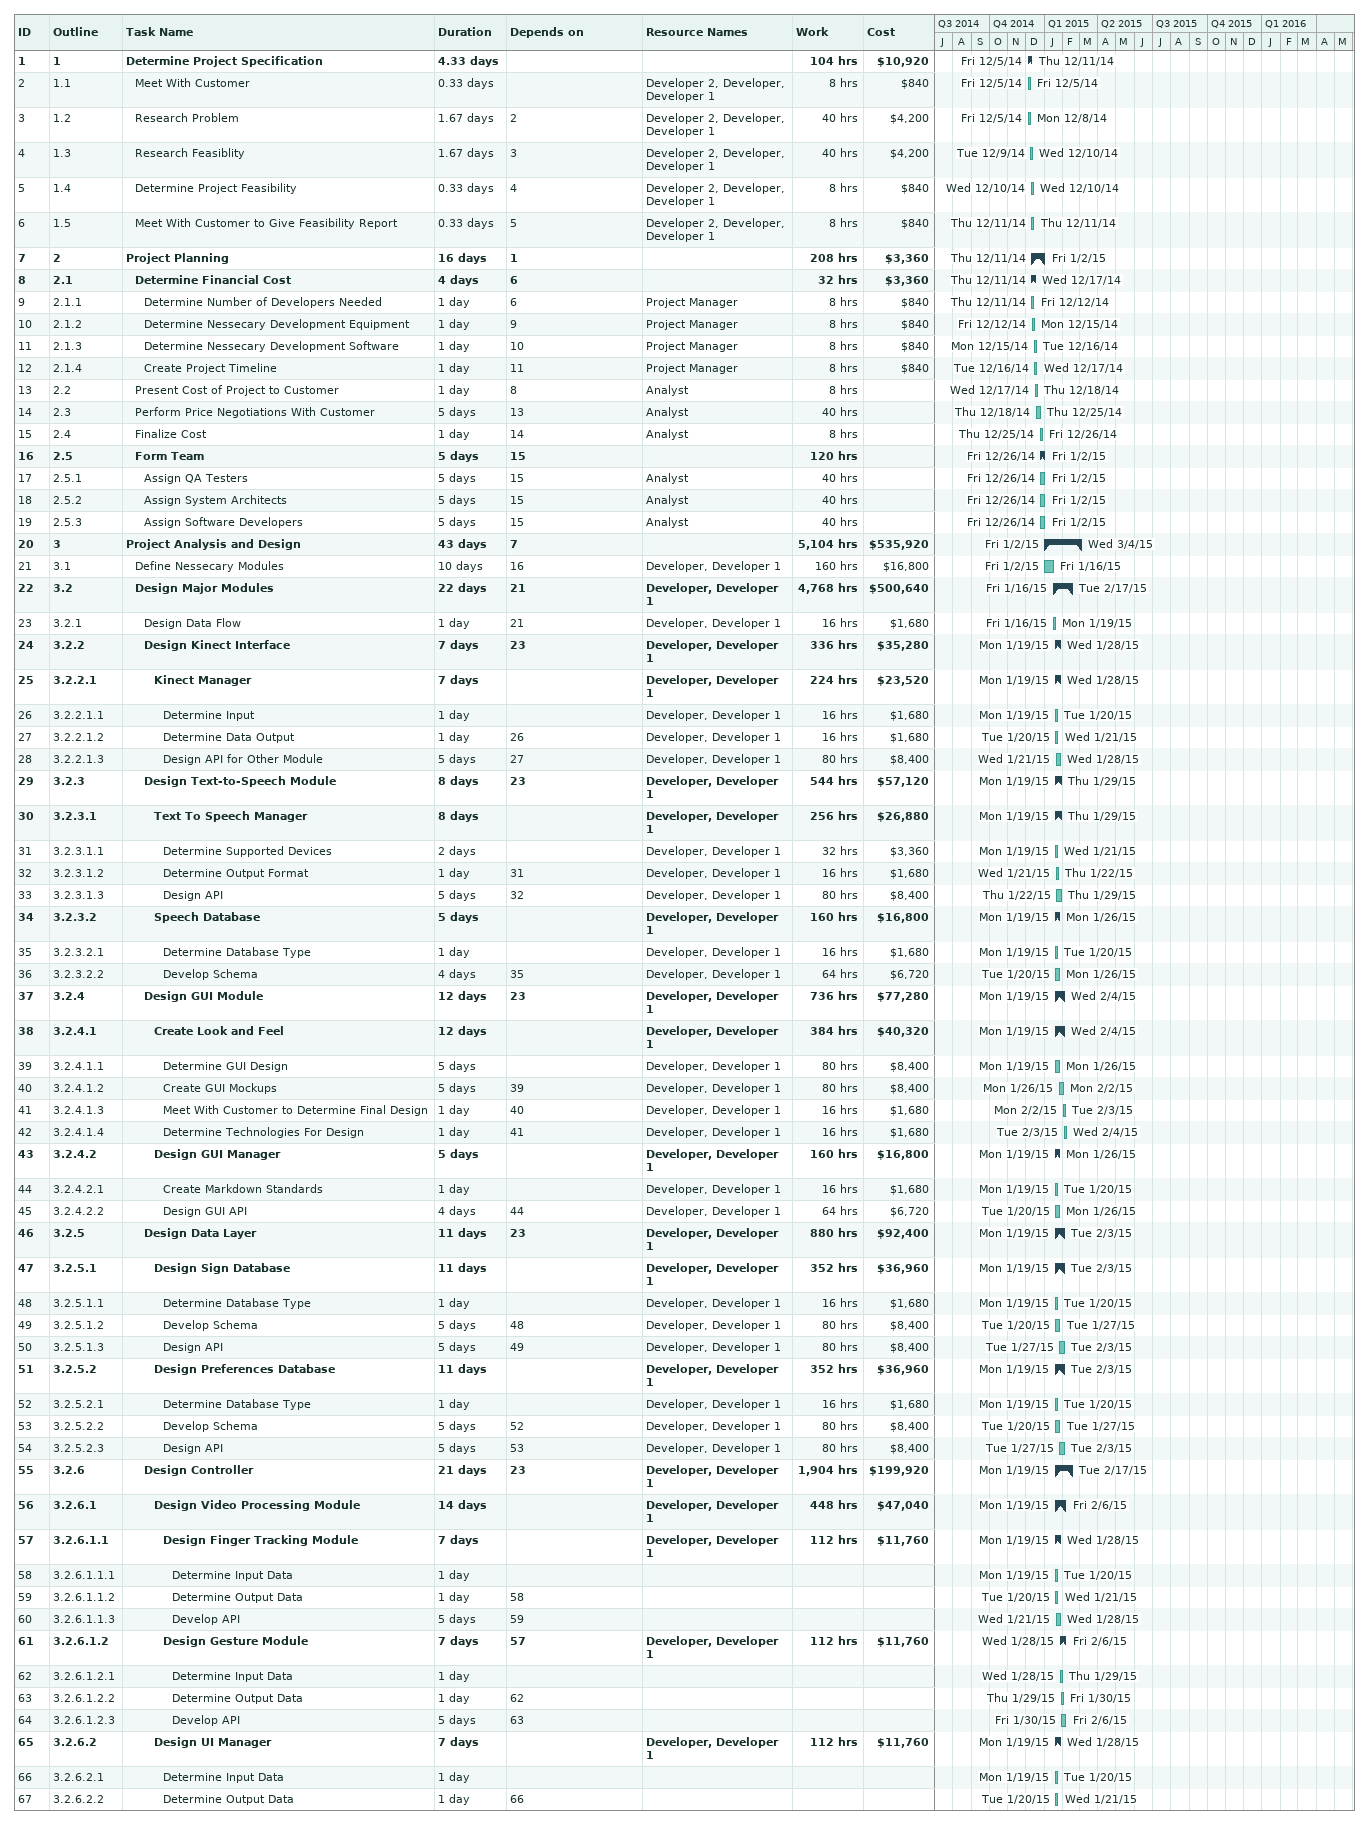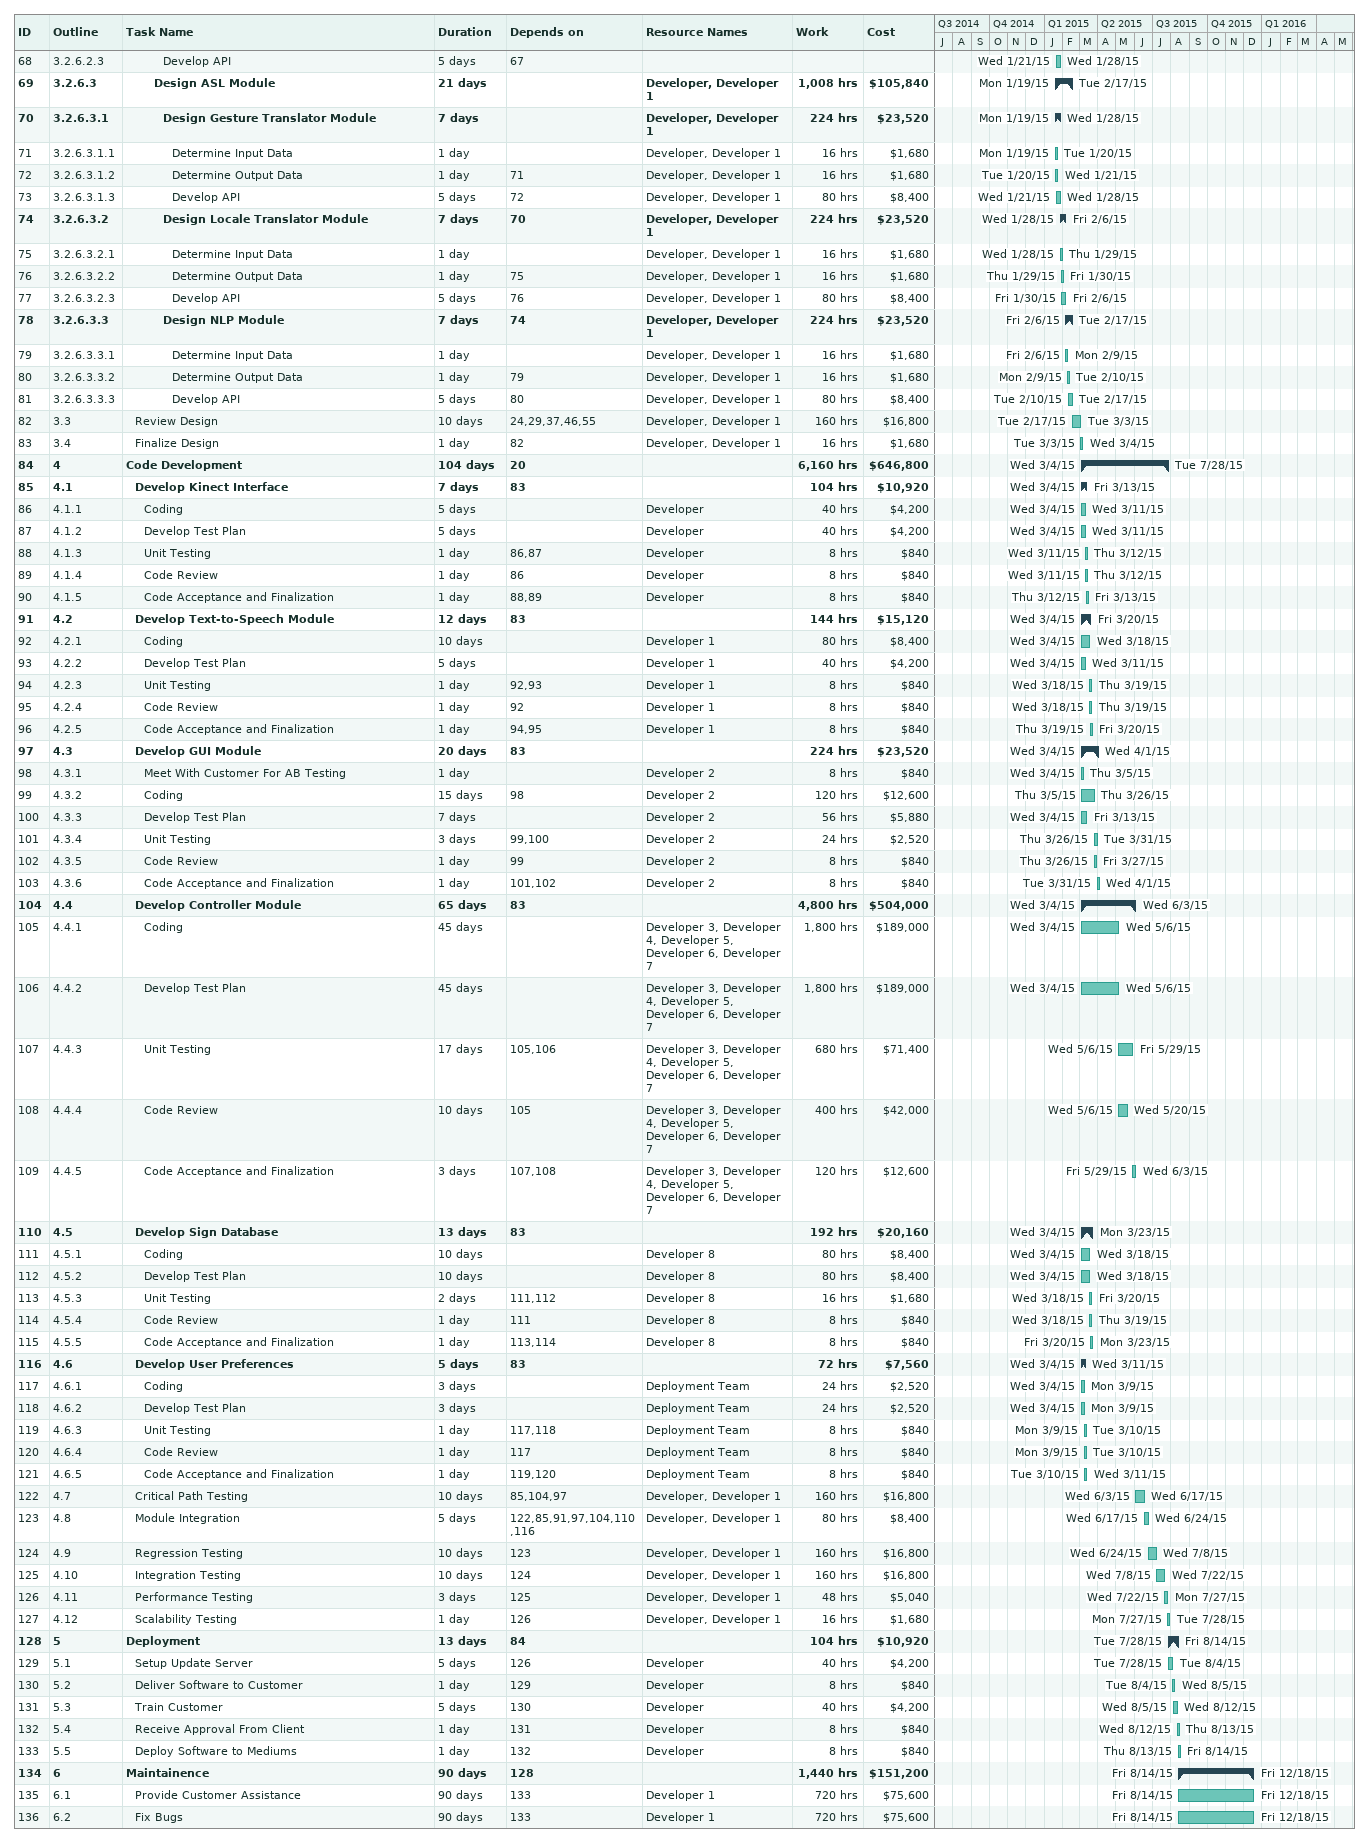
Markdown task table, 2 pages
| ID | WBS | Task | Duration | Start | Finish | Predecessors | Resources | Work (h) | Cost ($) |
|---|---|---|---|---|---|---|---|---|---|
| 1 | 1 | **Determine Project Specification** | 4.33d | 2014-12-05 | 2014-12-11 |  |  | 104 | 10920 |
| 2 | 1.1 | Meet With Customer | 0.33d | 2014-12-05 | 2014-12-05 |  | Developer 2, Developer, Developer 1 | 8 | 840 |
| 3 | 1.2 | Research Problem | 1.67d | 2014-12-05 | 2014-12-08 | 2 | Developer 2, Developer, Developer 1 | 40 | 4200 |
| 4 | 1.3 | Research Feasiblity | 1.67d | 2014-12-09 | 2014-12-10 | 3 | Developer 2, Developer, Developer 1 | 40 | 4200 |
| 5 | 1.4 | Determine Project Feasibility | 0.33d | 2014-12-10 | 2014-12-10 | 4 | Developer 2, Developer, Developer 1 | 8 | 840 |
| 6 | 1.5 | Meet With Customer to Give Feasibility Report | 0.33d | 2014-12-11 | 2014-12-11 | 5 | Developer 2, Developer, Developer 1 | 8 | 840 |
| 7 | 2 | **Project Planning** | 16d | 2014-12-11 | 2015-01-02 | 1 |  | 208 | 3360 |
| 8 | 2.1 | **Determine Financial Cost** | 4d | 2014-12-11 | 2014-12-17 | 6 |  | 32 | 3360 |
| 9 | 2.1.1 | Determine Number of Developers Needed | 1d | 2014-12-11 | 2014-12-12 | 6 | Project Manager | 8 | 840 |
| 10 | 2.1.2 | Determine Nessecary Development Equipment | 1d | 2014-12-12 | 2014-12-15 | 9 | Project Manager | 8 | 840 |
| 11 | 2.1.3 | Determine Nessecary Development Software | 1d | 2014-12-15 | 2014-12-16 | 10 | Project Manager | 8 | 840 |
| 12 | 2.1.4 | Create Project Timeline | 1d | 2014-12-16 | 2014-12-17 | 11 | Project Manager | 8 | 840 |
| 13 | 2.2 | Present Cost of Project to Customer | 1d | 2014-12-17 | 2014-12-18 | 8 | Analyst | 8 |  |
| 14 | 2.3 | Perform Price Negotiations With Customer | 5d | 2014-12-18 | 2014-12-25 | 13 | Analyst | 40 |  |
| 15 | 2.4 | Finalize Cost | 1d | 2014-12-25 | 2014-12-26 | 14 | Analyst | 8 |  |
| 16 | 2.5 | **Form Team** | 5d | 2014-12-26 | 2015-01-02 | 15 |  | 120 |  |
| 17 | 2.5.1 | Assign QA Testers | 5d | 2014-12-26 | 2015-01-02 | 15 | Analyst | 40 |  |
| 18 | 2.5.2 | Assign System Architects | 5d | 2014-12-26 | 2015-01-02 | 15 | Analyst | 40 |  |
| 19 | 2.5.3 | Assign Software Developers | 5d | 2014-12-26 | 2015-01-02 | 15 | Analyst | 40 |  |
| 20 | 3 | **Project Analysis and Design** | 43d | 2015-01-02 | 2015-03-04 | 7 |  | 5104 | 535920 |
| 21 | 3.1 | Define Nessecary Modules | 10d | 2015-01-02 | 2015-01-16 | 16 | Developer, Developer 1 | 160 | 16800 |
| 22 | 3.2 | **Design Major Modules** | 22d | 2015-01-16 | 2015-02-17 | 21 | Developer, Developer 1 | 4768 | 500640 |
| 23 | 3.2.1 | Design Data Flow | 1d | 2015-01-16 | 2015-01-19 | 21 | Developer, Developer 1 | 16 | 1680 |
| 24 | 3.2.2 | **Design Kinect Interface** | 7d | 2015-01-19 | 2015-01-28 | 23 | Developer, Developer 1 | 336 | 35280 |
| 25 | 3.2.2.1 | **Kinect Manager** | 7d | 2015-01-19 | 2015-01-28 |  | Developer, Developer 1 | 224 | 23520 |
| 26 | 3.2.2.1.1 | Determine Input | 1d | 2015-01-19 | 2015-01-20 |  | Developer, Developer 1 | 16 | 1680 |
| 27 | 3.2.2.1.2 | Determine Data Output | 1d | 2015-01-20 | 2015-01-21 | 26 | Developer, Developer 1 | 16 | 1680 |
| 28 | 3.2.2.1.3 | Design API for Other Module | 5d | 2015-01-21 | 2015-01-28 | 27 | Developer, Developer 1 | 80 | 8400 |
| 29 | 3.2.3 | **Design Text-to-Speech Module** | 8d | 2015-01-19 | 2015-01-29 | 23 | Developer, Developer 1 | 544 | 57120 |
| 30 | 3.2.3.1 | **Text To Speech Manager** | 8d | 2015-01-19 | 2015-01-29 |  | Developer, Developer 1 | 256 | 26880 |
| 31 | 3.2.3.1.1 | Determine Supported Devices | 2d | 2015-01-19 | 2015-01-21 |  | Developer, Developer 1 | 32 | 3360 |
| 32 | 3.2.3.1.2 | Determine Output Format | 1d | 2015-01-21 | 2015-01-22 | 31 | Developer, Developer 1 | 16 | 1680 |
| 33 | 3.2.3.1.3 | Design API | 5d | 2015-01-22 | 2015-01-29 | 32 | Developer, Developer 1 | 80 | 8400 |
| 34 | 3.2.3.2 | **Speech Database** | 5d | 2015-01-19 | 2015-01-26 |  | Developer, Developer 1 | 160 | 16800 |
| 35 | 3.2.3.2.1 | Determine Database Type | 1d | 2015-01-19 | 2015-01-20 |  | Developer, Developer 1 | 16 | 1680 |
| 36 | 3.2.3.2.2 | Develop Schema | 4d | 2015-01-20 | 2015-01-26 | 35 | Developer, Developer 1 | 64 | 6720 |
| 37 | 3.2.4 | **Design GUI Module** | 12d | 2015-01-19 | 2015-02-04 | 23 | Developer, Developer 1 | 736 | 77280 |
| 38 | 3.2.4.1 | **Create Look and Feel** | 12d | 2015-01-19 | 2015-02-04 |  | Developer, Developer 1 | 384 | 40320 |
| 39 | 3.2.4.1.1 | Determine GUI Design | 5d | 2015-01-19 | 2015-01-26 |  | Developer, Developer 1 | 80 | 8400 |
| 40 | 3.2.4.1.2 | Create GUI Mockups | 5d | 2015-01-26 | 2015-02-02 | 39 | Developer, Developer 1 | 80 | 8400 |
| 41 | 3.2.4.1.3 | Meet With Customer to Determine Final Design | 1d | 2015-02-02 | 2015-02-03 | 40 | Developer, Developer 1 | 16 | 1680 |
| 42 | 3.2.4.1.4 | Determine Technologies For Design | 1d | 2015-02-03 | 2015-02-04 | 41 | Developer, Developer 1 | 16 | 1680 |
| 43 | 3.2.4.2 | **Design GUI Manager** | 5d | 2015-01-19 | 2015-01-26 |  | Developer, Developer 1 | 160 | 16800 |
| 44 | 3.2.4.2.1 | Create Markdown Standards | 1d | 2015-01-19 | 2015-01-20 |  | Developer, Developer 1 | 16 | 1680 |
| 45 | 3.2.4.2.2 | Design GUI API | 4d | 2015-01-20 | 2015-01-26 | 44 | Developer, Developer 1 | 64 | 6720 |
| 46 | 3.2.5 | **Design Data Layer** | 11d | 2015-01-19 | 2015-02-03 | 23 | Developer, Developer 1 | 880 | 92400 |
| 47 | 3.2.5.1 | **Design Sign Database** | 11d | 2015-01-19 | 2015-02-03 |  | Developer, Developer 1 | 352 | 36960 |
| 48 | 3.2.5.1.1 | Determine Database Type | 1d | 2015-01-19 | 2015-01-20 |  | Developer, Developer 1 | 16 | 1680 |
| 49 | 3.2.5.1.2 | Develop Schema | 5d | 2015-01-20 | 2015-01-27 | 48 | Developer, Developer 1 | 80 | 8400 |
| 50 | 3.2.5.1.3 | Design API | 5d | 2015-01-27 | 2015-02-03 | 49 | Developer, Developer 1 | 80 | 8400 |
| 51 | 3.2.5.2 | **Design Preferences Database** | 11d | 2015-01-19 | 2015-02-03 |  | Developer, Developer 1 | 352 | 36960 |
| 52 | 3.2.5.2.1 | Determine Database Type | 1d | 2015-01-19 | 2015-01-20 |  | Developer, Developer 1 | 16 | 1680 |
| 53 | 3.2.5.2.2 | Develop Schema | 5d | 2015-01-20 | 2015-01-27 | 52 | Developer, Developer 1 | 80 | 8400 |
| 54 | 3.2.5.2.3 | Design API | 5d | 2015-01-27 | 2015-02-03 | 53 | Developer, Developer 1 | 80 | 8400 |
| 55 | 3.2.6 | **Design Controller** | 21d | 2015-01-19 | 2015-02-17 | 23 | Developer, Developer 1 | 1904 | 199920 |
| 56 | 3.2.6.1 | **Design Video Processing Module** | 14d | 2015-01-19 | 2015-02-06 |  | Developer, Developer 1 | 448 | 47040 |
| 57 | 3.2.6.1.1 | **Design Finger Tracking Module** | 7d | 2015-01-19 | 2015-01-28 |  | Developer, Developer 1 | 112 | 11760 |
| 58 | 3.2.6.1.1.1 | Determine Input Data | 1d | 2015-01-19 | 2015-01-20 |  |  |  |  |
| 59 | 3.2.6.1.1.2 | Determine Output Data | 1d | 2015-01-20 | 2015-01-21 | 58 |  |  |  |
| 60 | 3.2.6.1.1.3 | Develop API | 5d | 2015-01-21 | 2015-01-28 | 59 |  |  |  |
| 61 | 3.2.6.1.2 | **Design Gesture Module** | 7d | 2015-01-28 | 2015-02-06 | 57 | Developer, Developer 1 | 112 | 11760 |
| 62 | 3.2.6.1.2.1 | Determine Input Data | 1d | 2015-01-28 | 2015-01-29 |  |  |  |  |
| 63 | 3.2.6.1.2.2 | Determine Output Data | 1d | 2015-01-29 | 2015-01-30 | 62 |  |  |  |
| 64 | 3.2.6.1.2.3 | Develop API | 5d | 2015-01-30 | 2015-02-06 | 63 |  |  |  |
| 65 | 3.2.6.2 | **Design UI Manager** | 7d | 2015-01-19 | 2015-01-28 |  | Developer, Developer 1 | 112 | 11760 |
| 66 | 3.2.6.2.1 | Determine Input Data | 1d | 2015-01-19 | 2015-01-20 |  |  |  |  |
| 67 | 3.2.6.2.2 | Determine Output Data | 1d | 2015-01-20 | 2015-01-21 | 66 |  |  |  |
| 68 | 3.2.6.2.3 | Develop API | 5d | 2015-01-21 | 2015-01-28 | 67 |  |  |  |
| 69 | 3.2.6.3 | **Design ASL Module** | 21d | 2015-01-19 | 2015-02-17 |  | Developer, Developer 1 | 1008 | 105840 |
| 70 | 3.2.6.3.1 | **Design Gesture Translator Module** | 7d | 2015-01-19 | 2015-01-28 |  | Developer, Developer 1 | 224 | 23520 |
| 71 | 3.2.6.3.1.1 | Determine Input Data | 1d | 2015-01-19 | 2015-01-20 |  | Developer, Developer 1 | 16 | 1680 |
| 72 | 3.2.6.3.1.2 | Determine Output Data | 1d | 2015-01-20 | 2015-01-21 | 71 | Developer, Developer 1 | 16 | 1680 |
| 73 | 3.2.6.3.1.3 | Develop API | 5d | 2015-01-21 | 2015-01-28 | 72 | Developer, Developer 1 | 80 | 8400 |
| 74 | 3.2.6.3.2 | **Design Locale Translator Module** | 7d | 2015-01-28 | 2015-02-06 | 70 | Developer, Developer 1 | 224 | 23520 |
| 75 | 3.2.6.3.2.1 | Determine Input Data | 1d | 2015-01-28 | 2015-01-29 |  | Developer, Developer 1 | 16 | 1680 |
| 76 | 3.2.6.3.2.2 | Determine Output Data | 1d | 2015-01-29 | 2015-01-30 | 75 | Developer, Developer 1 | 16 | 1680 |
| 77 | 3.2.6.3.2.3 | Develop API | 5d | 2015-01-30 | 2015-02-06 | 76 | Developer, Developer 1 | 80 | 8400 |
| 78 | 3.2.6.3.3 | **Design NLP Module** | 7d | 2015-02-06 | 2015-02-17 | 74 | Developer, Developer 1 | 224 | 23520 |
| 79 | 3.2.6.3.3.1 | Determine Input Data | 1d | 2015-02-06 | 2015-02-09 |  | Developer, Developer 1 | 16 | 1680 |
| 80 | 3.2.6.3.3.2 | Determine Output Data | 1d | 2015-02-09 | 2015-02-10 | 79 | Developer, Developer 1 | 16 | 1680 |
| 81 | 3.2.6.3.3.3 | Develop API | 5d | 2015-02-10 | 2015-02-17 | 80 | Developer, Developer 1 | 80 | 8400 |
| 82 | 3.3 | Review Design | 10d | 2015-02-17 | 2015-03-03 | 24, 29, 37, 46, 55 | Developer, Developer 1 | 160 | 16800 |
| 83 | 3.4 | Finalize Design | 1d | 2015-03-03 | 2015-03-04 | 82 | Developer, Developer 1 | 16 | 1680 |
| 84 | 4 | **Code Development** | 104d | 2015-03-04 | 2015-07-28 | 20 |  | 6160 | 646800 |
| 85 | 4.1 | **Develop Kinect Interface** | 7d | 2015-03-04 | 2015-03-13 | 83 |  | 104 | 10920 |
| 86 | 4.1.1 | Coding | 5d | 2015-03-04 | 2015-03-11 |  | Developer | 40 | 4200 |
| 87 | 4.1.2 | Develop Test Plan | 5d | 2015-03-04 | 2015-03-11 |  | Developer | 40 | 4200 |
| 88 | 4.1.3 | Unit Testing | 1d | 2015-03-11 | 2015-03-12 | 86, 87 | Developer | 8 | 840 |
| 89 | 4.1.4 | Code Review | 1d | 2015-03-11 | 2015-03-12 | 86 | Developer | 8 | 840 |
| 90 | 4.1.5 | Code Acceptance and Finalization | 1d | 2015-03-12 | 2015-03-13 | 88, 89 | Developer | 8 | 840 |
| 91 | 4.2 | **Develop Text-to-Speech Module** | 12d | 2015-03-04 | 2015-03-20 | 83 |  | 144 | 15120 |
| 92 | 4.2.1 | Coding | 10d | 2015-03-04 | 2015-03-18 |  | Developer 1 | 80 | 8400 |
| 93 | 4.2.2 | Develop Test Plan | 5d | 2015-03-04 | 2015-03-11 |  | Developer 1 | 40 | 4200 |
| 94 | 4.2.3 | Unit Testing | 1d | 2015-03-18 | 2015-03-19 | 92, 93 | Developer 1 | 8 | 840 |
| 95 | 4.2.4 | Code Review | 1d | 2015-03-18 | 2015-03-19 | 92 | Developer 1 | 8 | 840 |
| 96 | 4.2.5 | Code Acceptance and Finalization | 1d | 2015-03-19 | 2015-03-20 | 94, 95 | Developer 1 | 8 | 840 |
| 97 | 4.3 | **Develop GUI Module** | 20d | 2015-03-04 | 2015-04-01 | 83 |  | 224 | 23520 |
| 98 | 4.3.1 | Meet With Customer For AB Testing | 1d | 2015-03-04 | 2015-03-05 |  | Developer 2 | 8 | 840 |
| 99 | 4.3.2 | Coding | 15d | 2015-03-05 | 2015-03-26 | 98 | Developer 2 | 120 | 12600 |
| 100 | 4.3.3 | Develop Test Plan | 7d | 2015-03-04 | 2015-03-13 |  | Developer 2 | 56 | 5880 |
| 101 | 4.3.4 | Unit Testing | 3d | 2015-03-26 | 2015-03-31 | 99, 100 | Developer 2 | 24 | 2520 |
| 102 | 4.3.5 | Code Review | 1d | 2015-03-26 | 2015-03-27 | 99 | Developer 2 | 8 | 840 |
| 103 | 4.3.6 | Code Acceptance and Finalization | 1d | 2015-03-31 | 2015-04-01 | 101, 102 | Developer 2 | 8 | 840 |
| 104 | 4.4 | **Develop Controller Module** | 65d | 2015-03-04 | 2015-06-03 | 83 |  | 4800 | 504000 |
| 105 | 4.4.1 | Coding | 45d | 2015-03-04 | 2015-05-06 |  | Developer 3, Developer 4, Developer 5, Developer 6, Developer 7 | 1800 | 189000 |
| 106 | 4.4.2 | Develop Test Plan | 45d | 2015-03-04 | 2015-05-06 |  | Developer 3, Developer 4, Developer 5, Developer 6, Developer 7 | 1800 | 189000 |
| 107 | 4.4.3 | Unit Testing | 17d | 2015-05-06 | 2015-05-29 | 105, 106 | Developer 3, Developer 4, Developer 5, Developer 6, Developer 7 | 680 | 71400 |
| 108 | 4.4.4 | Code Review | 10d | 2015-05-06 | 2015-05-20 | 105 | Developer 3, Developer 4, Developer 5, Developer 6, Developer 7 | 400 | 42000 |
| 109 | 4.4.5 | Code Acceptance and Finalization | 3d | 2015-05-29 | 2015-06-03 | 107, 108 | Developer 3, Developer 4, Developer 5, Developer 6, Developer 7 | 120 | 12600 |
| 110 | 4.5 | **Develop Sign Database** | 13d | 2015-03-04 | 2015-03-23 | 83 |  | 192 | 20160 |
| 111 | 4.5.1 | Coding | 10d | 2015-03-04 | 2015-03-18 |  | Developer 8 | 80 | 8400 |
| 112 | 4.5.2 | Develop Test Plan | 10d | 2015-03-04 | 2015-03-18 |  | Developer 8 | 80 | 8400 |
| 113 | 4.5.3 | Unit Testing | 2d | 2015-03-18 | 2015-03-20 | 111, 112 | Developer 8 | 16 | 1680 |
| 114 | 4.5.4 | Code Review | 1d | 2015-03-18 | 2015-03-19 | 111 | Developer 8 | 8 | 840 |
| 115 | 4.5.5 | Code Acceptance and Finalization | 1d | 2015-03-20 | 2015-03-23 | 113, 114 | Developer 8 | 8 | 840 |
| 116 | 4.6 | **Develop User Preferences** | 5d | 2015-03-04 | 2015-03-11 | 83 |  | 72 | 7560 |
| 117 | 4.6.1 | Coding | 3d | 2015-03-04 | 2015-03-09 |  | Deployment Team | 24 | 2520 |
| 118 | 4.6.2 | Develop Test Plan | 3d | 2015-03-04 | 2015-03-09 |  | Deployment Team | 24 | 2520 |
| 119 | 4.6.3 | Unit Testing | 1d | 2015-03-09 | 2015-03-10 | 117, 118 | Deployment Team | 8 | 840 |
| 120 | 4.6.4 | Code Review | 1d | 2015-03-09 | 2015-03-10 | 117 | Deployment Team | 8 | 840 |
| 121 | 4.6.5 | Code Acceptance and Finalization | 1d | 2015-03-10 | 2015-03-11 | 119, 120 | Deployment Team | 8 | 840 |
| 122 | 4.7 | Critical Path Testing | 10d | 2015-06-03 | 2015-06-17 | 85, 104, 97 | Developer, Developer 1 | 160 | 16800 |
| 123 | 4.8 | Module Integration | 5d | 2015-06-17 | 2015-06-24 | 122, 85, 91, 97, 104, 110, 116 | Developer, Developer 1 | 80 | 8400 |
| 124 | 4.9 | Regression Testing | 10d | 2015-06-24 | 2015-07-08 | 123 | Developer, Developer 1 | 160 | 16800 |
| 125 | 4.10 | Integration Testing | 10d | 2015-07-08 | 2015-07-22 | 124 | Developer, Developer 1 | 160 | 16800 |
| 126 | 4.11 | Performance Testing | 3d | 2015-07-22 | 2015-07-27 | 125 | Developer, Developer 1 | 48 | 5040 |
| 127 | 4.12 | Scalability Testing | 1d | 2015-07-27 | 2015-07-28 | 126 | Developer, Developer 1 | 16 | 1680 |
| 128 | 5 | **Deployment** | 13d | 2015-07-28 | 2015-08-14 | 84 |  | 104 | 10920 |
| 129 | 5.1 | Setup Update Server | 5d | 2015-07-28 | 2015-08-04 | 126 | Developer | 40 | 4200 |
| 130 | 5.2 | Deliver Software to Customer | 1d | 2015-08-04 | 2015-08-05 | 129 | Developer | 8 | 840 |
| 131 | 5.3 | Train Customer | 5d | 2015-08-05 | 2015-08-12 | 130 | Developer | 40 | 4200 |
| 132 | 5.4 | Receive Approval From Client | 1d | 2015-08-12 | 2015-08-13 | 131 | Developer | 8 | 840 |
| 133 | 5.5 | Deploy Software to Mediums | 1d | 2015-08-13 | 2015-08-14 | 132 | Developer | 8 | 840 |
| 134 | 6 | **Maintainence** | 90d | 2015-08-14 | 2015-12-18 | 128 |  | 1440 | 151200 |
| 135 | 6.1 | Provide Customer Assistance | 90d | 2015-08-14 | 2015-12-18 | 133 | Developer 1 | 720 | 75600 |
| 136 | 6.2 | Fix Bugs | 90d | 2015-08-14 | 2015-12-18 | 133 | Developer 1 | 720 | 75600 |
